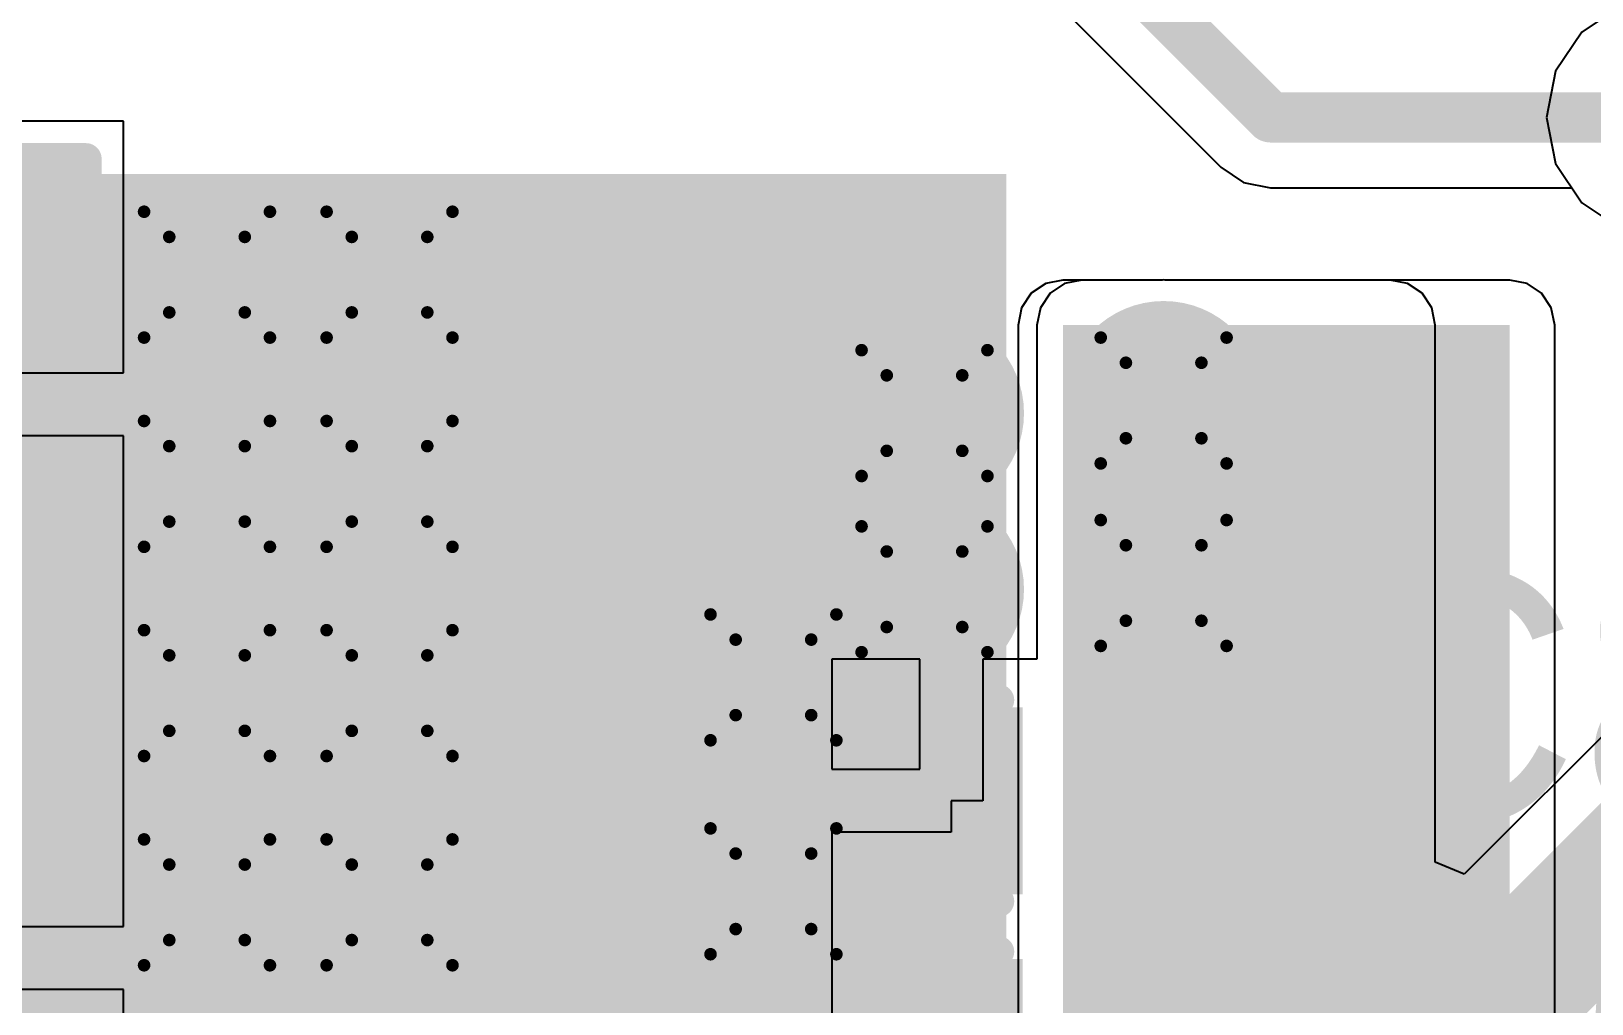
# Model space of a CAD drawing. Header units: inches. Extents: x -8 to 210, y -39 to 109.
# Drawn here: x 55.98 to 62.28, y 24.49 to 28.41 of the extents above; entities that cross this region are included whole.
import ezdxf

# ---------------------------------------------------------------- set-up
doc = ezdxf.new("R2010")
doc.units = ezdxf.units.IN
for name, color, linetype in [('Bottom Layer', 5, 'Continuous'), ('Bottom Solder', 6, 'Continuous'), ('Drill Drawing', 1, 'Continuous'), ('Top Layer', 1, 'Continuous'), ('Top Overlay', 2, 'Continuous'), ('Top Paste', 8, 'Continuous'), ('Top Solder', 216, 'Continuous'), ('Via Holes', 16, 'Continuous')]:
    doc.layers.add(name, color=color, linetype=linetype)
doc.styles.add('Arial', font='', dxfattribs={"height": 0.2})
doc.styles.get('Arial').set_extended_font_data('Arial')

# ---------------------------------------------------------------- blocks, each defined once
blk = doc.blocks.new('C___1206_145')
at = {"layer": 'Top Layer'}
for points in [[(-2.032, 0.889), (-0.508, 0.889), (-0.508, -0.889), (-2.032, -0.889)], [(0.508, 0.889), (2.032, 0.889), (2.032, -0.889), (0.508, -0.889)]]:
    blk.add_hatch(color=1, dxfattribs=at).paths.add_polyline_path(points)
at = {"layer": 'Top Paste'}
for points in [[(-2.032, 0.889), (-0.508, 0.889), (-0.508, -0.889), (-2.032, -0.889)], [(0.508, 0.889), (2.032, 0.889), (2.032, -0.889), (0.508, -0.889)]]:
    blk.add_hatch(color=8, dxfattribs=at).paths.add_polyline_path(points)
at = {"layer": 'Top Solder'}
for points in [[(-2.1336, 0.9906), (-0.4064, 0.9906), (-0.4064, -0.9906), (-2.1336, -0.9906)], [(0.4064, 0.9906), (2.1336, 0.9906), (2.1336, -0.9906), (0.4064, -0.9906)]]:
    blk.add_hatch(color=216, dxfattribs=at).paths.add_polyline_path(points)
at = {"layer": 'Top Overlay', "const_width": 0.127}
for points in [[(-2.1336, 0.9906), (-2.1336, -0.9906)], [(-0.6096, 0.9906), (-2.1336, 0.9906)], [(2.1336, 0.9906), (0.6096, 0.9906)], [(2.1336, 0.9906), (2.1336, -0.9906)], [(-0.6096, -0.9906), (-2.1336, -0.9906)], [(2.1336, -0.9906), (0.6096, -0.9906)]]:
    blk.add_lwpolyline(points, dxfattribs=at)
at = {"layer": 'Top Overlay', "const_width": 0.0635}
for points in [[(-2.16535, 0.9906, 1), (-2.10185, 0.9906, 1)], [(-2.16535, 0.9906, 1), (-2.10185, 0.9906, 1)], [(-0.64135, 0.9906, 1), (-0.57785, 0.9906, 1)], [(0.57785, 0.9906, 1), (0.64135, 0.9906, 1)], [(2.10185, 0.9906, 1), (2.16535, 0.9906, 1)], [(2.10185, 0.9906, 1), (2.16535, 0.9906, 1)], [(-2.16535, -0.9906, 1), (-2.10185, -0.9906, 1)], [(-2.16535, -0.9906, 1), (-2.10185, -0.9906, 1)], [(-0.64135, -0.9906, 1), (-0.57785, -0.9906, 1)], [(0.57785, -0.9906, 1), (0.64135, -0.9906, 1)], [(2.10185, -0.9906, 1), (2.16535, -0.9906, 1)], [(2.10185, -0.9906, 1), (2.16535, -0.9906, 1)]]:
    blk.add_lwpolyline(points, format="xyb", close=True, dxfattribs=at)
blk = doc.blocks.new('C___1206_146')
at = {"layer": 'Top Layer'}
for points in [[(-2.032, 0.889), (-0.508, 0.889), (-0.508, -0.889), (-2.032, -0.889)], [(0.508, 0.889), (2.032, 0.889), (2.032, -0.889), (0.508, -0.889)]]:
    blk.add_hatch(color=1, dxfattribs=at).paths.add_polyline_path(points)
at = {"layer": 'Top Paste'}
for points in [[(-2.032, 0.889), (-0.508, 0.889), (-0.508, -0.889), (-2.032, -0.889)], [(0.508, 0.889), (2.032, 0.889), (2.032, -0.889), (0.508, -0.889)]]:
    blk.add_hatch(color=8, dxfattribs=at).paths.add_polyline_path(points)
at = {"layer": 'Top Solder'}
for points in [[(-2.1336, 0.9906), (-0.4064, 0.9906), (-0.4064, -0.9906), (-2.1336, -0.9906)], [(0.4064, 0.9906), (2.1336, 0.9906), (2.1336, -0.9906), (0.4064, -0.9906)]]:
    blk.add_hatch(color=216, dxfattribs=at).paths.add_polyline_path(points)
at = {"layer": 'Top Overlay', "const_width": 0.127}
for points in [[(-2.1336, 0.9906), (-2.1336, -0.9906)], [(-0.6096, 0.9906), (-2.1336, 0.9906)], [(2.1336, 0.9906), (0.6096, 0.9906)], [(2.1336, 0.9906), (2.1336, -0.9906)], [(-0.6096, -0.9906), (-2.1336, -0.9906)], [(2.1336, -0.9906), (0.6096, -0.9906)]]:
    blk.add_lwpolyline(points, dxfattribs=at)
at = {"layer": 'Top Overlay', "const_width": 0.0635}
for points in [[(-2.16535, 0.9906, 1), (-2.10185, 0.9906, 1)], [(-2.16535, 0.9906, 1), (-2.10185, 0.9906, 1)], [(-0.64135, 0.9906, 1), (-0.57785, 0.9906, 1)], [(0.57785, 0.9906, 1), (0.64135, 0.9906, 1)], [(2.10185, 0.9906, 1), (2.16535, 0.9906, 1)], [(2.10185, 0.9906, 1), (2.16535, 0.9906, 1)], [(-2.16535, -0.9906, 1), (-2.10185, -0.9906, 1)], [(-2.16535, -0.9906, 1), (-2.10185, -0.9906, 1)], [(-0.64135, -0.9906, 1), (-0.57785, -0.9906, 1)], [(0.57785, -0.9906, 1), (0.64135, -0.9906, 1)], [(2.10185, -0.9906, 1), (2.16535, -0.9906, 1)], [(2.10185, -0.9906, 1), (2.16535, -0.9906, 1)]]:
    blk.add_lwpolyline(points, format="xyb", close=True, dxfattribs=at)
blk = doc.blocks.new('C___0402_147')
at = {"layer": 'Top Layer'}
for points in [[(-0.6985, -0.3175), (-0.6985, 0.3175), (-0.2413, 0.3175), (-0.2413, -0.3175)], [(0.2413, -0.3175), (0.2413, 0.3175), (0.6985, 0.3175), (0.6985, -0.3175)]]:
    blk.add_hatch(color=1, dxfattribs=at).paths.add_polyline_path(points)
at = {"layer": 'Top Paste'}
for points in [[(-0.6985, -0.3175), (-0.6985, 0.3175), (-0.2413, 0.3175), (-0.2413, -0.3175)], [(0.2413, -0.3175), (0.2413, 0.3175), (0.6985, 0.3175), (0.6985, -0.3175)]]:
    blk.add_hatch(color=8, dxfattribs=at).paths.add_polyline_path(points)
at = {"layer": 'Top Solder'}
for points in [[(-0.7585, -0.3775), (-0.7585, 0.3775), (-0.1813, 0.3775), (-0.1813, -0.3775)], [(0.1813, -0.3775), (0.1813, 0.3775), (0.7585, 0.3775), (0.7585, -0.3775)]]:
    blk.add_hatch(color=216, dxfattribs=at).paths.add_polyline_path(points)
at = {"layer": 'Top Overlay', "const_width": 0.127}
for points in [[(-0.7874, -0.4064), (-0.7874, 0.4064)], [(-0.7874, 0.4064), (-0.2794, 0.4064)], [(0.2794, 0.4064), (0.7874, 0.4064)], [(0.7874, -0.4064), (0.7874, 0.4064)], [(-0.7874, -0.4064), (-0.2794, -0.4064)], [(0.2794, -0.4064), (0.7874, -0.4064)]]:
    blk.add_lwpolyline(points, dxfattribs=at)
at = {"layer": 'Top Overlay', "const_width": 0.0635}
for points in [[(-0.8191, 0.4064, 1), (-0.7556, 0.4064, 1)], [(-0.8191, 0.4064, 1), (-0.7556, 0.4064, 1)], [(-0.3111, 0.4064, 1), (-0.2477, 0.4064, 1)], [(0.2477, 0.4064, 1), (0.3111, 0.4064, 1)], [(0.7556, 0.4064, 1), (0.8191, 0.4064, 1)], [(0.7556, 0.4064, 1), (0.8191, 0.4064, 1)], [(-0.8191, -0.4064, 1), (-0.7556, -0.4064, 1)], [(-0.8191, -0.4064, 1), (-0.7556, -0.4064, 1)], [(-0.3111, -0.4064, 1), (-0.2477, -0.4064, 1)], [(0.2477, -0.4064, 1), (0.3111, -0.4064, 1)], [(0.7556, -0.4064, 1), (0.8191, -0.4064, 1)], [(0.7556, -0.4064, 1), (0.8191, -0.4064, 1)]]:
    blk.add_lwpolyline(points, format="xyb", close=True, dxfattribs=at)
blk = doc.blocks.new('C___0402_148')
at = {"layer": 'Top Layer'}
for points in [[(-0.6985, -0.3175), (-0.6985, 0.3175), (-0.2413, 0.3175), (-0.2413, -0.3175)], [(0.2413, -0.3175), (0.2413, 0.3175), (0.6985, 0.3175), (0.6985, -0.3175)]]:
    blk.add_hatch(color=1, dxfattribs=at).paths.add_polyline_path(points)
at = {"layer": 'Top Paste'}
for points in [[(-0.6985, -0.3175), (-0.6985, 0.3175), (-0.2413, 0.3175), (-0.2413, -0.3175)], [(0.2413, -0.3175), (0.2413, 0.3175), (0.6985, 0.3175), (0.6985, -0.3175)]]:
    blk.add_hatch(color=8, dxfattribs=at).paths.add_polyline_path(points)
at = {"layer": 'Top Solder'}
for points in [[(-0.7585, -0.3775), (-0.7585, 0.3775), (-0.1813, 0.3775), (-0.1813, -0.3775)], [(0.1813, -0.3775), (0.1813, 0.3775), (0.7585, 0.3775), (0.7585, -0.3775)]]:
    blk.add_hatch(color=216, dxfattribs=at).paths.add_polyline_path(points)
at = {"layer": 'Top Overlay', "const_width": 0.127}
for points in [[(-0.7874, -0.4064), (-0.7874, 0.4064)], [(-0.7874, 0.4064), (-0.2794, 0.4064)], [(0.2794, 0.4064), (0.7874, 0.4064)], [(0.7874, -0.4064), (0.7874, 0.4064)], [(-0.7874, -0.4064), (-0.2794, -0.4064)], [(0.2794, -0.4064), (0.7874, -0.4064)]]:
    blk.add_lwpolyline(points, dxfattribs=at)
at = {"layer": 'Top Overlay', "const_width": 0.0635}
for points in [[(-0.8191, 0.4064, 1), (-0.7556, 0.4064, 1)], [(-0.8191, 0.4064, 1), (-0.7556, 0.4064, 1)], [(-0.3111, 0.4064, 1), (-0.2477, 0.4064, 1)], [(0.2477, 0.4064, 1), (0.3111, 0.4064, 1)], [(0.7556, 0.4064, 1), (0.8191, 0.4064, 1)], [(0.7556, 0.4064, 1), (0.8191, 0.4064, 1)], [(-0.8191, -0.4064, 1), (-0.7556, -0.4064, 1)], [(-0.8191, -0.4064, 1), (-0.7556, -0.4064, 1)], [(-0.3111, -0.4064, 1), (-0.2477, -0.4064, 1)], [(0.2477, -0.4064, 1), (0.3111, -0.4064, 1)], [(0.7556, -0.4064, 1), (0.8191, -0.4064, 1)], [(0.7556, -0.4064, 1), (0.8191, -0.4064, 1)]]:
    blk.add_lwpolyline(points, format="xyb", close=True, dxfattribs=at)

msp = doc.modelspace()

# ---------------------------------------------------------------- hatches: boundary and pattern name
at = {"layer": 'Bottom Layer'}
h = msp.add_hatch(color=5, dxfattribs=at)
edge = h.paths.add_edge_path()
edge.add_arc((56.6928, 27.432), 0.3, 0, 360)
h = msp.add_hatch(color=5, dxfattribs=at)
edge = h.paths.add_edge_path()
edge.add_arc((57.4294, 27.432), 0.3, 0, 360)
msp.add_hatch(color=5, dxfattribs=at).paths.add_polyline_path([(61.9506, 20.9743), (61.9506, 27.2288), (60.1472, 27.2288), (60.1472, 20.9743)])
h = msp.add_hatch(color=5, dxfattribs=at)
edge = h.paths.add_edge_path()
edge.add_arc((60.5536, 26.924), 0.3, 0, 360)
h = msp.add_hatch(color=5, dxfattribs=at)
edge = h.paths.add_edge_path()
edge.add_arc((59.5884, 26.8732), 0.3, 0, 360)
h = msp.add_hatch(color=5, dxfattribs=at)
edge = h.paths.add_edge_path()
edge.add_arc((56.6928, 26.5875), 0.3, 0, 360)
h = msp.add_hatch(color=5, dxfattribs=at)
edge = h.paths.add_edge_path()
edge.add_arc((57.4294, 26.5875), 0.3, 0, 360)
h = msp.add_hatch(color=5, dxfattribs=at)
edge = h.paths.add_edge_path()
edge.add_arc((59.5884, 26.162), 0.3, 0, 360)
h = msp.add_hatch(color=5, dxfattribs=at)
edge = h.paths.add_edge_path()
edge.add_arc((60.5536, 26.1874), 0.3, 0, 360)
h = msp.add_hatch(color=5, dxfattribs=at)
edge = h.paths.add_edge_path()
edge.add_arc((58.9788, 25.8064), 0.3, 0, 360)
h = msp.add_hatch(color=5, dxfattribs=at)
edge = h.paths.add_edge_path()
edge.add_arc((56.6928, 25.7429), 0.3, 0, 360)
h = msp.add_hatch(color=5, dxfattribs=at)
edge = h.paths.add_edge_path()
edge.add_arc((57.4294, 25.7429), 0.3, 0, 360)
h = msp.add_hatch(color=5, dxfattribs=at)
edge = h.paths.add_edge_path()
edge.add_arc((56.6928, 24.8984), 0.3, 0, 360)
h = msp.add_hatch(color=5, dxfattribs=at)
edge = h.paths.add_edge_path()
edge.add_arc((57.4294, 24.8984), 0.3, 0, 360)
h = msp.add_hatch(color=5, dxfattribs=at)
edge = h.paths.add_edge_path()
edge.add_arc((58.9788, 24.9428), 0.3, 0, 360)
at = {"layer": 'Bottom Solder'}
h = msp.add_hatch(color=6, dxfattribs=at)
edge = h.paths.add_edge_path()
edge.add_arc((56.6928, 27.432), 0.4016, 0, 360)
h = msp.add_hatch(color=6, dxfattribs=at)
edge = h.paths.add_edge_path()
edge.add_arc((57.4294, 27.432), 0.4016, 0, 360)
h = msp.add_hatch(color=6, dxfattribs=at)
edge = h.paths.add_edge_path()
edge.add_arc((59.5884, 26.8732), 0.4016, 0, 360)
h = msp.add_hatch(color=6, dxfattribs=at)
edge = h.paths.add_edge_path()
edge.add_arc((60.5536, 26.924), 0.4016, 0, 360)
h = msp.add_hatch(color=6, dxfattribs=at)
edge = h.paths.add_edge_path()
edge.add_arc((56.6928, 26.5875), 0.4016, 0, 360)
h = msp.add_hatch(color=6, dxfattribs=at)
edge = h.paths.add_edge_path()
edge.add_arc((57.4294, 26.5875), 0.4016, 0, 360)
h = msp.add_hatch(color=6, dxfattribs=at)
edge = h.paths.add_edge_path()
edge.add_arc((60.5536, 26.1874), 0.4016, 0, 360)
h = msp.add_hatch(color=6, dxfattribs=at)
edge = h.paths.add_edge_path()
edge.add_arc((59.5884, 26.162), 0.4016, 0, 360)
h = msp.add_hatch(color=6, dxfattribs=at)
edge = h.paths.add_edge_path()
edge.add_arc((58.9788, 25.8064), 0.4016, 0, 360)
h = msp.add_hatch(color=6, dxfattribs=at)
edge = h.paths.add_edge_path()
edge.add_arc((56.6928, 25.7429), 0.4016, 0, 360)
h = msp.add_hatch(color=6, dxfattribs=at)
edge = h.paths.add_edge_path()
edge.add_arc((57.4294, 25.7429), 0.4016, 0, 360)
h = msp.add_hatch(color=6, dxfattribs=at)
edge = h.paths.add_edge_path()
edge.add_arc((58.9788, 24.9428), 0.4016, 0, 360)
h = msp.add_hatch(color=6, dxfattribs=at)
edge = h.paths.add_edge_path()
edge.add_arc((56.6928, 24.8984), 0.4016, 0, 360)
h = msp.add_hatch(color=6, dxfattribs=at)
edge = h.paths.add_edge_path()
edge.add_arc((57.4294, 24.8984), 0.4016, 0, 360)
at = {"layer": 'Top Layer'}
for points in [[(54.6354, 23.749), (59.817, 23.749), (59.817, 27.8384), (54.6354, 27.8384)], [(57.8358, 22.7584), (59.9186, 22.7584), (59.9186, 27.8384), (57.8358, 27.8384)], [(60.2234, 21.8694), (61.468, 21.8694), (61.468, 27.2288), (60.2234, 27.2288)]]:
    msp.add_hatch(color=1, dxfattribs=at).paths.add_polyline_path(points)
h = msp.add_hatch(color=1, dxfattribs=at)
edge = h.paths.add_edge_path()
edge.add_arc((56.6928, 27.432), 0.3, 0, 360)
h = msp.add_hatch(color=1, dxfattribs=at)
edge = h.paths.add_edge_path()
edge.add_arc((57.4294, 27.432), 0.3, 0, 360)
h = msp.add_hatch(color=1, dxfattribs=at)
edge = h.paths.add_edge_path()
edge.add_arc((60.5536, 26.924), 0.3, 0, 360)
h = msp.add_hatch(color=1, dxfattribs=at)
edge = h.paths.add_edge_path()
edge.add_arc((59.5884, 26.8732), 0.3, 0, 360)
h = msp.add_hatch(color=1, dxfattribs=at)
edge = h.paths.add_edge_path()
edge.add_arc((56.6928, 26.5875), 0.3, 0, 360)
h = msp.add_hatch(color=1, dxfattribs=at)
edge = h.paths.add_edge_path()
edge.add_arc((57.4294, 26.5875), 0.3, 0, 360)
h = msp.add_hatch(color=1, dxfattribs=at)
edge = h.paths.add_edge_path()
edge.add_arc((59.5884, 26.162), 0.3, 0, 360)
h = msp.add_hatch(color=1, dxfattribs=at)
edge = h.paths.add_edge_path()
edge.add_arc((60.5536, 26.1874), 0.3, 0, 360)
h = msp.add_hatch(color=1, dxfattribs=at)
edge = h.paths.add_edge_path()
edge.add_arc((58.9788, 25.8064), 0.3, 0, 360)
h = msp.add_hatch(color=1, dxfattribs=at)
edge = h.paths.add_edge_path()
edge.add_arc((56.6928, 25.7429), 0.3, 0, 360)
h = msp.add_hatch(color=1, dxfattribs=at)
edge = h.paths.add_edge_path()
edge.add_arc((57.4294, 25.7429), 0.3, 0, 360)
h = msp.add_hatch(color=1, dxfattribs=at)
edge = h.paths.add_edge_path()
edge.add_arc((56.6928, 24.8984), 0.3, 0, 360)
h = msp.add_hatch(color=1, dxfattribs=at)
edge = h.paths.add_edge_path()
edge.add_arc((57.4294, 24.8984), 0.3, 0, 360)
h = msp.add_hatch(color=1, dxfattribs=at)
edge = h.paths.add_edge_path()
edge.add_arc((58.9788, 24.9428), 0.3, 0, 360)
at = {"layer": 'Top Solder'}
h = msp.add_hatch(color=216, dxfattribs=at)
edge = h.paths.add_edge_path()
edge.add_arc((56.6928, 27.432), 0.4016, 0, 360)
h = msp.add_hatch(color=216, dxfattribs=at)
edge = h.paths.add_edge_path()
edge.add_arc((57.4294, 27.432), 0.4016, 0, 360)
h = msp.add_hatch(color=216, dxfattribs=at)
edge = h.paths.add_edge_path()
edge.add_arc((59.5884, 26.8732), 0.4016, 0, 360)
h = msp.add_hatch(color=216, dxfattribs=at)
edge = h.paths.add_edge_path()
edge.add_arc((60.5536, 26.924), 0.4016, 0, 360)
h = msp.add_hatch(color=216, dxfattribs=at)
edge = h.paths.add_edge_path()
edge.add_arc((56.6928, 26.5875), 0.4016, 0, 360)
h = msp.add_hatch(color=216, dxfattribs=at)
edge = h.paths.add_edge_path()
edge.add_arc((57.4294, 26.5875), 0.4016, 0, 360)
h = msp.add_hatch(color=216, dxfattribs=at)
edge = h.paths.add_edge_path()
edge.add_arc((60.5536, 26.1874), 0.4016, 0, 360)
h = msp.add_hatch(color=216, dxfattribs=at)
edge = h.paths.add_edge_path()
edge.add_arc((59.5884, 26.162), 0.4016, 0, 360)
h = msp.add_hatch(color=216, dxfattribs=at)
edge = h.paths.add_edge_path()
edge.add_arc((58.9788, 25.8064), 0.4016, 0, 360)
h = msp.add_hatch(color=216, dxfattribs=at)
edge = h.paths.add_edge_path()
edge.add_arc((56.6928, 25.7429), 0.4016, 0, 360)
h = msp.add_hatch(color=216, dxfattribs=at)
edge = h.paths.add_edge_path()
edge.add_arc((57.4294, 25.7429), 0.4016, 0, 360)
h = msp.add_hatch(color=216, dxfattribs=at)
edge = h.paths.add_edge_path()
edge.add_arc((58.9788, 24.9428), 0.4016, 0, 360)
h = msp.add_hatch(color=216, dxfattribs=at)
edge = h.paths.add_edge_path()
edge.add_arc((56.6928, 24.8984), 0.4016, 0, 360)
h = msp.add_hatch(color=216, dxfattribs=at)
edge = h.paths.add_edge_path()
edge.add_arc((57.4294, 24.8984), 0.4016, 0, 360)
at = {"layer": 'Via Holes'}
h = msp.add_hatch(color=7, dxfattribs=at)
edge = h.paths.add_edge_path()
edge.add_arc((56.6928, 27.432), 0.15, 0, 360)
h = msp.add_hatch(color=7, dxfattribs=at)
edge = h.paths.add_edge_path()
edge.add_arc((57.4294, 27.432), 0.15, 0, 360)
h = msp.add_hatch(color=7, dxfattribs=at)
edge = h.paths.add_edge_path()
edge.add_arc((59.5884, 26.8732), 0.15, 0, 360)
h = msp.add_hatch(color=7, dxfattribs=at)
edge = h.paths.add_edge_path()
edge.add_arc((60.5536, 26.924), 0.15, 0, 360)
h = msp.add_hatch(color=7, dxfattribs=at)
edge = h.paths.add_edge_path()
edge.add_arc((56.6928, 26.5875), 0.15, 0, 360)
h = msp.add_hatch(color=7, dxfattribs=at)
edge = h.paths.add_edge_path()
edge.add_arc((57.4294, 26.5875), 0.15, 0, 360)
h = msp.add_hatch(color=7, dxfattribs=at)
edge = h.paths.add_edge_path()
edge.add_arc((60.5536, 26.1874), 0.15, 0, 360)
h = msp.add_hatch(color=7, dxfattribs=at)
edge = h.paths.add_edge_path()
edge.add_arc((59.5884, 26.162), 0.15, 0, 360)
h = msp.add_hatch(color=7, dxfattribs=at)
edge = h.paths.add_edge_path()
edge.add_arc((58.9788, 25.8064), 0.15, 0, 360)
h = msp.add_hatch(color=7, dxfattribs=at)
edge = h.paths.add_edge_path()
edge.add_arc((56.6928, 25.7429), 0.15, 0, 360)
h = msp.add_hatch(color=7, dxfattribs=at)
edge = h.paths.add_edge_path()
edge.add_arc((57.4294, 25.7429), 0.15, 0, 360)
h = msp.add_hatch(color=7, dxfattribs=at)
edge = h.paths.add_edge_path()
edge.add_arc((58.9788, 24.9428), 0.15, 0, 360)
h = msp.add_hatch(color=7, dxfattribs=at)
edge = h.paths.add_edge_path()
edge.add_arc((56.6928, 24.8984), 0.15, 0, 360)
h = msp.add_hatch(color=7, dxfattribs=at)
edge = h.paths.add_edge_path()
edge.add_arc((57.4294, 24.8984), 0.15, 0, 360)

# ---------------------------------------------------------------- linework, layer by layer
at = {"layer": 'Bottom Layer'}
for p, q in [((62.3636, 28.4933), (62.2411, 28.4115)), ((62.2411, 28.4115), (62.1355, 28.2534)), ((62.1355, 28.2534), (62.0984, 28.067)), ((62.0984, 28.067), (62.1355, 27.8806)), ((62.1355, 27.8806), (62.2411, 27.7225)), ((62.2411, 27.7225), (62.3992, 27.6169)), ((60.1472, 27.4101), (60.0778, 27.3963)), ((60.5482, 27.4101), (60.1472, 27.4101)), ((60.5536, 27.4112), (60.5482, 27.4101)), ((60.559, 27.4101), (60.5536, 27.4112)), ((61.9506, 27.4101), (60.559, 27.4101)), ((62.02, 27.3963), (61.9506, 27.4101)), ((60.019, 27.357), (59.9797, 27.2982)), ((60.0778, 27.3963), (60.019, 27.357)), ((62.0788, 27.357), (62.02, 27.3963)), ((62.1181, 27.2982), (62.0788, 27.357)), ((59.9797, 27.2982), (59.9659, 27.2288)), ((62.1319, 27.2288), (62.1181, 27.2982)), ((59.9659, 27.2288), (59.9659, 21.9964)), ((62.1319, 22.1777), (62.1319, 27.2288))]:
    msp.add_line(p, q, dxfattribs=at)
at = {"layer": 'Drill Drawing', "const_width": 0.0508}
for points in [[(56.4388, 27.686), (56.9468, 27.686)], [(56.4388, 27.178), (56.4388, 27.686)], [(56.9468, 27.178), (56.9468, 27.686)], [(57.1754, 27.686), (57.6834, 27.686)], [(57.1754, 27.178), (57.1754, 27.686)], [(57.6834, 27.178), (57.6834, 27.686)], [(56.5404, 27.5844), (56.8452, 27.5844)], [(56.5404, 27.2796), (56.5404, 27.5844)], [(56.8452, 27.2796), (56.8452, 27.5844)], [(57.277, 27.5844), (57.5818, 27.5844)], [(57.277, 27.2796), (57.277, 27.5844)], [(57.5818, 27.2796), (57.5818, 27.5844)], [(56.5404, 27.2796), (56.8452, 27.2796)], [(57.277, 27.2796), (57.5818, 27.2796)], [(56.4388, 27.178), (56.9468, 27.178)], [(57.1754, 27.178), (57.6834, 27.178)], [(59.3344, 27.1272), (59.8424, 27.1272)], [(59.3344, 26.6192), (59.3344, 27.1272)], [(59.8424, 26.6192), (59.8424, 27.1272)], [(60.2996, 27.178), (60.8076, 27.178)], [(60.2996, 26.67), (60.2996, 27.178)], [(60.8076, 26.67), (60.8076, 27.178)], [(60.4012, 27.0764), (60.706, 27.0764)], [(60.4012, 26.7716), (60.4012, 27.0764)], [(60.706, 26.7716), (60.706, 27.0764)], [(59.436, 27.0256), (59.7408, 27.0256)], [(59.436, 26.7208), (59.436, 27.0256)], [(59.7408, 26.7208), (59.7408, 27.0256)], [(56.4388, 26.8414), (56.9468, 26.8414)], [(56.4388, 26.3334), (56.4388, 26.8414)], [(56.9468, 26.3334), (56.9468, 26.8414)], [(57.1754, 26.8414), (57.6834, 26.8414)], [(57.1754, 26.3334), (57.1754, 26.8414)], [(57.6834, 26.3334), (57.6834, 26.8414)], [(60.4012, 26.7716), (60.706, 26.7716)], [(56.5404, 26.7399), (56.8452, 26.7399)], [(56.5404, 26.4351), (56.5404, 26.7399)], [(56.8452, 26.4351), (56.8452, 26.7399)], [(57.277, 26.7399), (57.5818, 26.7399)], [(57.277, 26.4351), (57.277, 26.7399)], [(57.5818, 26.4351), (57.5818, 26.7399)], [(59.436, 26.7208), (59.7408, 26.7208)], [(59.3344, 26.6192), (59.8424, 26.6192)], [(60.2996, 26.67), (60.8076, 26.67)], [(56.5404, 26.4351), (56.8452, 26.4351)], [(57.277, 26.4351), (57.5818, 26.4351)], [(60.2996, 26.4414), (60.8076, 26.4414)], [(60.2996, 25.9334), (60.2996, 26.4414)], [(60.8076, 25.9334), (60.8076, 26.4414)], [(59.3344, 26.416), (59.8424, 26.416)], [(59.3344, 25.908), (59.3344, 26.416)], [(59.8424, 25.908), (59.8424, 26.416)], [(56.4388, 26.3334), (56.9468, 26.3334)], [(57.1754, 26.3334), (57.6834, 26.3334)], [(59.436, 26.3144), (59.7408, 26.3144)], [(59.436, 26.0096), (59.436, 26.3144)], [(59.7408, 26.0096), (59.7408, 26.3144)], [(60.4012, 26.3398), (60.706, 26.3398)], [(60.4012, 26.035), (60.4012, 26.3398)], [(60.706, 26.035), (60.706, 26.3398)], [(58.7248, 26.0604), (59.2328, 26.0604)], [(58.7248, 25.5524), (58.7248, 26.0604)], [(59.2328, 25.5524), (59.2328, 26.0604)], [(56.4388, 25.9969), (56.9468, 25.9969)], [(56.4388, 25.4889), (56.4388, 25.9969)], [(56.9468, 25.4889), (56.9468, 25.9969)], [(57.1754, 25.9969), (57.6834, 25.9969)], [(57.1754, 25.4889), (57.1754, 25.9969)], [(57.6834, 25.4889), (57.6834, 25.9969)], [(59.436, 26.0096), (59.7408, 26.0096)], [(60.4012, 26.035), (60.706, 26.035)], [(58.8264, 25.9588), (59.1312, 25.9588)], [(58.8264, 25.654), (58.8264, 25.9588)], [(59.1312, 25.654), (59.1312, 25.9588)], [(60.2996, 25.9334), (60.8076, 25.9334)], [(56.5404, 25.8953), (56.8452, 25.8953)], [(56.5404, 25.5905), (56.5404, 25.8953)], [(56.8452, 25.5905), (56.8452, 25.8953)], [(57.277, 25.8953), (57.5818, 25.8953)], [(57.277, 25.5905), (57.277, 25.8953)], [(57.5818, 25.5905), (57.5818, 25.8953)], [(59.3344, 25.908), (59.8424, 25.908)], [(58.8264, 25.654), (59.1312, 25.654)], [(56.5404, 25.5905), (56.8452, 25.5905)], [(57.277, 25.5905), (57.5818, 25.5905)], [(58.7248, 25.5524), (59.2328, 25.5524)], [(56.4388, 25.4889), (56.9468, 25.4889)], [(57.1754, 25.4889), (57.6834, 25.4889)], [(58.7248, 25.1968), (59.2328, 25.1968)], [(58.7248, 24.6888), (58.7248, 25.1968)], [(59.2328, 24.6888), (59.2328, 25.1968)], [(56.4388, 25.1523), (56.9468, 25.1523)], [(56.4388, 24.6443), (56.4388, 25.1523)], [(56.9468, 24.6443), (56.9468, 25.1523)], [(57.1754, 25.1523), (57.6834, 25.1523)], [(57.1754, 24.6443), (57.1754, 25.1523)], [(57.6834, 24.6443), (57.6834, 25.1523)], [(56.5404, 25.0508), (56.8452, 25.0508)], [(56.5404, 24.746), (56.5404, 25.0508)], [(56.8452, 24.746), (56.8452, 25.0508)], [(57.277, 25.0508), (57.5818, 25.0508)], [(57.277, 24.746), (57.277, 25.0508)], [(57.5818, 24.746), (57.5818, 25.0508)], [(58.8264, 25.0952), (59.1312, 25.0952)], [(58.8264, 24.7904), (58.8264, 25.0952)], [(59.1312, 24.7904), (59.1312, 25.0952)], [(58.8264, 24.7904), (59.1312, 24.7904)], [(56.5404, 24.746), (56.8452, 24.746)], [(57.277, 24.746), (57.5818, 24.746)], [(58.7248, 24.6888), (59.2328, 24.6888)], [(56.4388, 24.6443), (56.9468, 24.6443)], [(57.1754, 24.6443), (57.6834, 24.6443)]]:
    msp.add_lwpolyline(points, dxfattribs=at)
at = {"layer": 'Drill Drawing', "const_width": 0.0254}
for points in [[(56.4261, 27.686, 1), (56.4515, 27.686, 1)], [(56.4261, 27.686, 1), (56.4515, 27.686, 1)], [(56.9341, 27.686, 1), (56.9595, 27.686, 1)], [(56.9341, 27.686, 1), (56.9595, 27.686, 1)], [(57.1627, 27.686, 1), (57.1881, 27.686, 1)], [(57.1627, 27.686, 1), (57.1881, 27.686, 1)], [(57.6707, 27.686, 1), (57.6961, 27.686, 1)], [(57.6707, 27.686, 1), (57.6961, 27.686, 1)], [(56.5277, 27.5844, 1), (56.5531, 27.5844, 1)], [(56.5277, 27.5844, 1), (56.5531, 27.5844, 1)], [(56.8325, 27.5844, 1), (56.8579, 27.5844, 1)], [(56.8325, 27.5844, 1), (56.8579, 27.5844, 1)], [(57.2643, 27.5844, 1), (57.2897, 27.5844, 1)], [(57.2643, 27.5844, 1), (57.2897, 27.5844, 1)], [(57.5691, 27.5844, 1), (57.5945, 27.5844, 1)], [(57.5691, 27.5844, 1), (57.5945, 27.5844, 1)], [(56.5277, 27.2796, 1), (56.5531, 27.2796, 1)], [(56.5277, 27.2796, 1), (56.5531, 27.2796, 1)], [(56.8325, 27.2796, 1), (56.8579, 27.2796, 1)], [(56.8325, 27.2796, 1), (56.8579, 27.2796, 1)], [(57.2643, 27.2796, 1), (57.2897, 27.2796, 1)], [(57.2643, 27.2796, 1), (57.2897, 27.2796, 1)], [(57.5691, 27.2796, 1), (57.5945, 27.2796, 1)], [(57.5691, 27.2796, 1), (57.5945, 27.2796, 1)], [(56.4261, 27.178, 1), (56.4515, 27.178, 1)], [(56.4261, 27.178, 1), (56.4515, 27.178, 1)], [(56.9341, 27.178, 1), (56.9595, 27.178, 1)], [(56.9341, 27.178, 1), (56.9595, 27.178, 1)], [(57.1627, 27.178, 1), (57.1881, 27.178, 1)], [(57.1627, 27.178, 1), (57.1881, 27.178, 1)], [(57.6707, 27.178, 1), (57.6961, 27.178, 1)], [(57.6707, 27.178, 1), (57.6961, 27.178, 1)], [(59.3217, 27.1272, 1), (59.3471, 27.1272, 1)], [(59.3217, 27.1272, 1), (59.3471, 27.1272, 1)], [(59.8297, 27.1272, 1), (59.8551, 27.1272, 1)], [(59.8297, 27.1272, 1), (59.8551, 27.1272, 1)], [(60.2869, 27.178, 1), (60.3123, 27.178, 1)], [(60.2869, 27.178, 1), (60.3123, 27.178, 1)], [(60.7949, 27.178, 1), (60.8203, 27.178, 1)], [(60.7949, 27.178, 1), (60.8203, 27.178, 1)], [(60.3885, 27.0764, 1), (60.4139, 27.0764, 1)], [(60.3885, 27.0764, 1), (60.4139, 27.0764, 1)], [(60.6933, 27.0764, 1), (60.7187, 27.0764, 1)], [(60.6933, 27.0764, 1), (60.7187, 27.0764, 1)], [(59.4233, 27.0256, 1), (59.4487, 27.0256, 1)], [(59.4233, 27.0256, 1), (59.4487, 27.0256, 1)], [(59.7281, 27.0256, 1), (59.7535, 27.0256, 1)], [(59.7281, 27.0256, 1), (59.7535, 27.0256, 1)], [(56.4261, 26.8414, 1), (56.4515, 26.8414, 1)], [(56.4261, 26.8414, 1), (56.4515, 26.8414, 1)], [(56.9341, 26.8414, 1), (56.9595, 26.8414, 1)], [(56.9341, 26.8414, 1), (56.9595, 26.8414, 1)], [(57.1627, 26.8414, 1), (57.1881, 26.8414, 1)], [(57.1627, 26.8414, 1), (57.1881, 26.8414, 1)], [(57.6707, 26.8414, 1), (57.6961, 26.8414, 1)], [(57.6707, 26.8414, 1), (57.6961, 26.8414, 1)], [(60.3885, 26.7716, 1), (60.4139, 26.7716, 1)], [(60.3885, 26.7716, 1), (60.4139, 26.7716, 1)], [(60.6933, 26.7716, 1), (60.7187, 26.7716, 1)], [(60.6933, 26.7716, 1), (60.7187, 26.7716, 1)], [(56.5277, 26.7399, 1), (56.5531, 26.7399, 1)], [(56.5277, 26.7399, 1), (56.5531, 26.7399, 1)], [(56.8325, 26.7399, 1), (56.8579, 26.7399, 1)], [(56.8325, 26.7399, 1), (56.8579, 26.7399, 1)], [(57.2643, 26.7399, 1), (57.2897, 26.7399, 1)], [(57.2643, 26.7399, 1), (57.2897, 26.7399, 1)], [(57.5691, 26.7399, 1), (57.5945, 26.7399, 1)], [(57.5691, 26.7399, 1), (57.5945, 26.7399, 1)], [(59.4233, 26.7208, 1), (59.4487, 26.7208, 1)], [(59.4233, 26.7208, 1), (59.4487, 26.7208, 1)], [(59.7281, 26.7208, 1), (59.7535, 26.7208, 1)], [(59.7281, 26.7208, 1), (59.7535, 26.7208, 1)], [(59.3217, 26.6192, 1), (59.3471, 26.6192, 1)], [(59.3217, 26.6192, 1), (59.3471, 26.6192, 1)], [(59.8297, 26.6192, 1), (59.8551, 26.6192, 1)], [(59.8297, 26.6192, 1), (59.8551, 26.6192, 1)], [(60.2869, 26.67, 1), (60.3123, 26.67, 1)], [(60.2869, 26.67, 1), (60.3123, 26.67, 1)], [(60.7949, 26.67, 1), (60.8203, 26.67, 1)], [(60.7949, 26.67, 1), (60.8203, 26.67, 1)], [(56.5277, 26.4351, 1), (56.5531, 26.4351, 1)], [(56.5277, 26.4351, 1), (56.5531, 26.4351, 1)], [(56.8325, 26.4351, 1), (56.8579, 26.4351, 1)], [(56.8325, 26.4351, 1), (56.8579, 26.4351, 1)], [(57.2643, 26.4351, 1), (57.2897, 26.4351, 1)], [(57.2643, 26.4351, 1), (57.2897, 26.4351, 1)], [(57.5691, 26.4351, 1), (57.5945, 26.4351, 1)], [(57.5691, 26.4351, 1), (57.5945, 26.4351, 1)], [(60.2869, 26.4414, 1), (60.3123, 26.4414, 1)], [(60.2869, 26.4414, 1), (60.3123, 26.4414, 1)], [(60.7949, 26.4414, 1), (60.8203, 26.4414, 1)], [(60.7949, 26.4414, 1), (60.8203, 26.4414, 1)], [(59.3217, 26.416, 1), (59.3471, 26.416, 1)], [(59.3217, 26.416, 1), (59.3471, 26.416, 1)], [(59.8297, 26.416, 1), (59.8551, 26.416, 1)], [(59.8297, 26.416, 1), (59.8551, 26.416, 1)], [(56.4261, 26.3334, 1), (56.4515, 26.3334, 1)], [(56.4261, 26.3334, 1), (56.4515, 26.3334, 1)], [(56.9341, 26.3334, 1), (56.9595, 26.3334, 1)], [(56.9341, 26.3334, 1), (56.9595, 26.3334, 1)], [(57.1627, 26.3334, 1), (57.1881, 26.3334, 1)], [(57.1627, 26.3334, 1), (57.1881, 26.3334, 1)], [(57.6707, 26.3334, 1), (57.6961, 26.3334, 1)], [(57.6707, 26.3334, 1), (57.6961, 26.3334, 1)], [(59.4233, 26.3144, 1), (59.4487, 26.3144, 1)], [(59.4233, 26.3144, 1), (59.4487, 26.3144, 1)], [(59.7281, 26.3144, 1), (59.7535, 26.3144, 1)], [(59.7281, 26.3144, 1), (59.7535, 26.3144, 1)], [(60.3885, 26.3398, 1), (60.4139, 26.3398, 1)], [(60.3885, 26.3398, 1), (60.4139, 26.3398, 1)], [(60.6933, 26.3398, 1), (60.7187, 26.3398, 1)], [(60.6933, 26.3398, 1), (60.7187, 26.3398, 1)], [(58.7121, 26.0604, 1), (58.7375, 26.0604, 1)], [(58.7121, 26.0604, 1), (58.7375, 26.0604, 1)], [(59.2201, 26.0604, 1), (59.2455, 26.0604, 1)], [(59.2201, 26.0604, 1), (59.2455, 26.0604, 1)], [(56.4261, 25.9969, 1), (56.4515, 25.9969, 1)], [(56.4261, 25.9969, 1), (56.4515, 25.9969, 1)], [(56.9341, 25.9969, 1), (56.9595, 25.9969, 1)], [(56.9341, 25.9969, 1), (56.9595, 25.9969, 1)], [(57.1627, 25.9969, 1), (57.1881, 25.9969, 1)], [(57.1627, 25.9969, 1), (57.1881, 25.9969, 1)], [(57.6707, 25.9969, 1), (57.6961, 25.9969, 1)], [(57.6707, 25.9969, 1), (57.6961, 25.9969, 1)], [(59.4233, 26.0096, 1), (59.4487, 26.0096, 1)], [(59.4233, 26.0096, 1), (59.4487, 26.0096, 1)], [(59.7281, 26.0096, 1), (59.7535, 26.0096, 1)], [(59.7281, 26.0096, 1), (59.7535, 26.0096, 1)], [(60.3885, 26.035, 1), (60.4139, 26.035, 1)], [(60.3885, 26.035, 1), (60.4139, 26.035, 1)], [(60.6933, 26.035, 1), (60.7187, 26.035, 1)], [(60.6933, 26.035, 1), (60.7187, 26.035, 1)], [(58.8137, 25.9588, 1), (58.8391, 25.9588, 1)], [(58.8137, 25.9588, 1), (58.8391, 25.9588, 1)], [(59.1185, 25.9588, 1), (59.1439, 25.9588, 1)], [(59.1185, 25.9588, 1), (59.1439, 25.9588, 1)], [(60.2869, 25.9334, 1), (60.3123, 25.9334, 1)], [(60.2869, 25.9334, 1), (60.3123, 25.9334, 1)], [(60.7949, 25.9334, 1), (60.8203, 25.9334, 1)], [(60.7949, 25.9334, 1), (60.8203, 25.9334, 1)], [(56.5277, 25.8953, 1), (56.5531, 25.8953, 1)], [(56.5277, 25.8953, 1), (56.5531, 25.8953, 1)], [(56.8325, 25.8953, 1), (56.8579, 25.8953, 1)], [(56.8325, 25.8953, 1), (56.8579, 25.8953, 1)], [(57.2643, 25.8953, 1), (57.2897, 25.8953, 1)], [(57.2643, 25.8953, 1), (57.2897, 25.8953, 1)], [(57.5691, 25.8953, 1), (57.5945, 25.8953, 1)], [(57.5691, 25.8953, 1), (57.5945, 25.8953, 1)], [(59.3217, 25.908, 1), (59.3471, 25.908, 1)], [(59.3217, 25.908, 1), (59.3471, 25.908, 1)], [(59.8297, 25.908, 1), (59.8551, 25.908, 1)], [(59.8297, 25.908, 1), (59.8551, 25.908, 1)], [(58.8137, 25.654, 1), (58.8391, 25.654, 1)], [(58.8137, 25.654, 1), (58.8391, 25.654, 1)], [(59.1185, 25.654, 1), (59.1439, 25.654, 1)], [(59.1185, 25.654, 1), (59.1439, 25.654, 1)], [(56.5277, 25.5905, 1), (56.5531, 25.5905, 1)], [(56.5277, 25.5905, 1), (56.5531, 25.5905, 1)], [(56.8325, 25.5905, 1), (56.8579, 25.5905, 1)], [(56.8325, 25.5905, 1), (56.8579, 25.5905, 1)], [(57.2643, 25.5905, 1), (57.2897, 25.5905, 1)], [(57.2643, 25.5905, 1), (57.2897, 25.5905, 1)], [(57.5691, 25.5905, 1), (57.5945, 25.5905, 1)], [(57.5691, 25.5905, 1), (57.5945, 25.5905, 1)], [(58.7121, 25.5524, 1), (58.7375, 25.5524, 1)], [(58.7121, 25.5524, 1), (58.7375, 25.5524, 1)], [(59.2201, 25.5524, 1), (59.2455, 25.5524, 1)], [(59.2201, 25.5524, 1), (59.2455, 25.5524, 1)], [(56.4261, 25.4889, 1), (56.4515, 25.4889, 1)], [(56.4261, 25.4889, 1), (56.4515, 25.4889, 1)], [(56.9341, 25.4889, 1), (56.9595, 25.4889, 1)], [(56.9341, 25.4889, 1), (56.9595, 25.4889, 1)], [(57.1627, 25.4889, 1), (57.1881, 25.4889, 1)], [(57.1627, 25.4889, 1), (57.1881, 25.4889, 1)], [(57.6707, 25.4889, 1), (57.6961, 25.4889, 1)], [(57.6707, 25.4889, 1), (57.6961, 25.4889, 1)], [(58.7121, 25.1968, 1), (58.7375, 25.1968, 1)], [(58.7121, 25.1968, 1), (58.7375, 25.1968, 1)], [(59.2201, 25.1968, 1), (59.2455, 25.1968, 1)], [(59.2201, 25.1968, 1), (59.2455, 25.1968, 1)], [(56.4261, 25.1523, 1), (56.4515, 25.1523, 1)], [(56.4261, 25.1523, 1), (56.4515, 25.1523, 1)], [(56.9341, 25.1523, 1), (56.9595, 25.1523, 1)], [(56.9341, 25.1523, 1), (56.9595, 25.1523, 1)], [(57.1627, 25.1523, 1), (57.1881, 25.1523, 1)], [(57.1627, 25.1523, 1), (57.1881, 25.1523, 1)], [(57.6707, 25.1523, 1), (57.6961, 25.1523, 1)], [(57.6707, 25.1523, 1), (57.6961, 25.1523, 1)], [(56.5277, 25.0508, 1), (56.5531, 25.0508, 1)], [(56.5277, 25.0508, 1), (56.5531, 25.0508, 1)], [(56.8325, 25.0508, 1), (56.8579, 25.0508, 1)], [(56.8325, 25.0508, 1), (56.8579, 25.0508, 1)], [(57.2643, 25.0508, 1), (57.2897, 25.0508, 1)], [(57.2643, 25.0508, 1), (57.2897, 25.0508, 1)], [(57.5691, 25.0508, 1), (57.5945, 25.0508, 1)], [(57.5691, 25.0508, 1), (57.5945, 25.0508, 1)], [(58.8137, 25.0952, 1), (58.8391, 25.0952, 1)], [(58.8137, 25.0952, 1), (58.8391, 25.0952, 1)], [(59.1185, 25.0952, 1), (59.1439, 25.0952, 1)], [(59.1185, 25.0952, 1), (59.1439, 25.0952, 1)], [(58.8137, 24.7904, 1), (58.8391, 24.7904, 1)], [(58.8137, 24.7904, 1), (58.8391, 24.7904, 1)], [(59.1185, 24.7904, 1), (59.1439, 24.7904, 1)], [(59.1185, 24.7904, 1), (59.1439, 24.7904, 1)], [(56.5277, 24.746, 1), (56.5531, 24.746, 1)], [(56.5277, 24.746, 1), (56.5531, 24.746, 1)], [(56.8325, 24.746, 1), (56.8579, 24.746, 1)], [(56.8325, 24.746, 1), (56.8579, 24.746, 1)], [(57.2643, 24.746, 1), (57.2897, 24.746, 1)], [(57.2643, 24.746, 1), (57.2897, 24.746, 1)], [(57.5691, 24.746, 1), (57.5945, 24.746, 1)], [(57.5691, 24.746, 1), (57.5945, 24.746, 1)], [(58.7121, 24.6888, 1), (58.7375, 24.6888, 1)], [(58.7121, 24.6888, 1), (58.7375, 24.6888, 1)], [(59.2201, 24.6888, 1), (59.2455, 24.6888, 1)], [(59.2201, 24.6888, 1), (59.2455, 24.6888, 1)], [(56.4261, 24.6443, 1), (56.4515, 24.6443, 1)], [(56.4261, 24.6443, 1), (56.4515, 24.6443, 1)], [(56.9341, 24.6443, 1), (56.9595, 24.6443, 1)], [(56.9341, 24.6443, 1), (56.9595, 24.6443, 1)], [(57.1627, 24.6443, 1), (57.1881, 24.6443, 1)], [(57.1627, 24.6443, 1), (57.1881, 24.6443, 1)], [(57.6707, 24.6443, 1), (57.6961, 24.6443, 1)], [(57.6707, 24.6443, 1), (57.6961, 24.6443, 1)]]:
    msp.add_lwpolyline(points, format="xyb", close=True, dxfattribs=at)
at = {"layer": 'Top Layer'}
for p, q in [((60.1236, 28.526), (60.784, 27.8656)), ((56.3564, 28.0518), (55.4674, 28.0518)), ((56.3564, 27.0358), (56.3564, 28.0518)), ((60.784, 27.8656), (60.8764, 27.8038)), ((60.8764, 27.8038), (60.9854, 27.7821)), ((60.9854, 27.7821), (60.9854, 27.7821)), ((60.9854, 27.7821), (62.2013, 27.7821)), ((62.2013, 27.7821), (62.2411, 27.7225)), ((62.2411, 27.7225), (62.3992, 27.6169)), ((60.2234, 27.4101), (60.154, 27.3963)), ((60.5482, 27.4101), (60.2234, 27.4101)), ((60.5536, 27.4112), (60.5482, 27.4101)), ((60.559, 27.4101), (60.5536, 27.4112)), ((61.468, 27.4101), (60.559, 27.4101)), ((61.5374, 27.3963), (61.468, 27.4101)), ((60.0952, 27.357), (60.0559, 27.2982)), ((60.154, 27.3963), (60.0952, 27.357)), ((61.5962, 27.357), (61.5374, 27.3963)), ((61.6355, 27.2982), (61.5962, 27.357)), ((60.0559, 27.2982), (60.0421, 27.2288)), ((61.6493, 27.2288), (61.6355, 27.2982)), ((60.0421, 27.2288), (60.0421, 25.8801)), ((61.6493, 25.0603), (61.6493, 27.2288)), ((55.4674, 27.0358), (56.3564, 27.0358)), ((56.3564, 26.7818), (55.3404, 26.7818)), ((56.3564, 25.7658), (56.3564, 26.7818)), ((63.3306, 26.5756), (61.7666, 25.0117)), ((59.5695, 25.8801), (59.2139, 25.8801)), ((59.2139, 25.8801), (59.2139, 25.4356)), ((59.5695, 25.4356), (59.5695, 25.8801)), ((60.0421, 25.8801), (59.8235, 25.8801)), ((59.8235, 25.8801), (59.8235, 25.3086)), ((56.3564, 24.8006), (56.3564, 25.7658)), ((59.2139, 25.4356), (59.5695, 25.4356)), ((59.8235, 25.3086), (59.6965, 25.3086)), ((59.6965, 25.3086), (59.6965, 25.1816)), ((59.6965, 25.1816), (59.2139, 25.1816)), ((59.2139, 25.1816), (59.2139, 24.7371)), ((61.7666, 25.0117), (61.6493, 25.0603)), ((55.3404, 24.8006), (56.3564, 24.8006)), ((59.2139, 24.7371), (59.2139, 24.4196)), ((56.3564, 24.5466), (55.3404, 24.5466)), ((56.3564, 23.5458), (56.3564, 24.5466))]:
    msp.add_line(p, q, dxfattribs=at)
for points, const_width in [([(60.325, 28.7274), (60.9854, 28.067)], 0.2032), ([(60.9854, 28.067), (62.5856, 28.067)], 0.2032), ([(61.9506, 24.5364), (63.7794, 26.3652)], 0.5588), ([(61.9506, 20.7023), (61.9506, 24.5364)], 0.5588)]:
    msp.add_lwpolyline(points, dxfattribs=dict(at, const_width=const_width))
for points, const_width in [([(60.9346, 28.067, 1), (61.0362, 28.067, 1)], 0.1016), ([(60.9346, 28.067, 1), (61.0362, 28.067, 1)], 0.1016), ([(61.8109, 24.5364, 1), (62.0903, 24.5364, 1)], 0.2794), ([(61.8109, 24.5364, 1), (62.0903, 24.5364, 1)], 0.2794)]:
    msp.add_lwpolyline(points, format="xyb", close=True, dxfattribs=dict(at, const_width=const_width))

# ---------------------------------------------------------------- block references
at = {"rotation": 180}
for name, p in [('C___1206_145', (54.0704, 26.9088)), ('C___1206_146', (54.0704, 24.6736))]:
    msp.add_blockref(name, p, dxfattribs=at)
for name, p in [('C___0402_148', (60.1664, 25.3086)), ('C___0402_147', (60.1664, 24.2926))]:
    msp.add_blockref(name, p)

# ---------------------------------------------------------------- texts
at = {"layer": 'Top Overlay', "style": 'Arial'}
for s, p in [('C8', (61.2058, 25.2224)), ('C9', (61.2058, 23.7492))]:
    msp.add_text(s, height=1.016, dxfattribs=at).set_placement(p)

doc.saveas('drawing.dxf')
